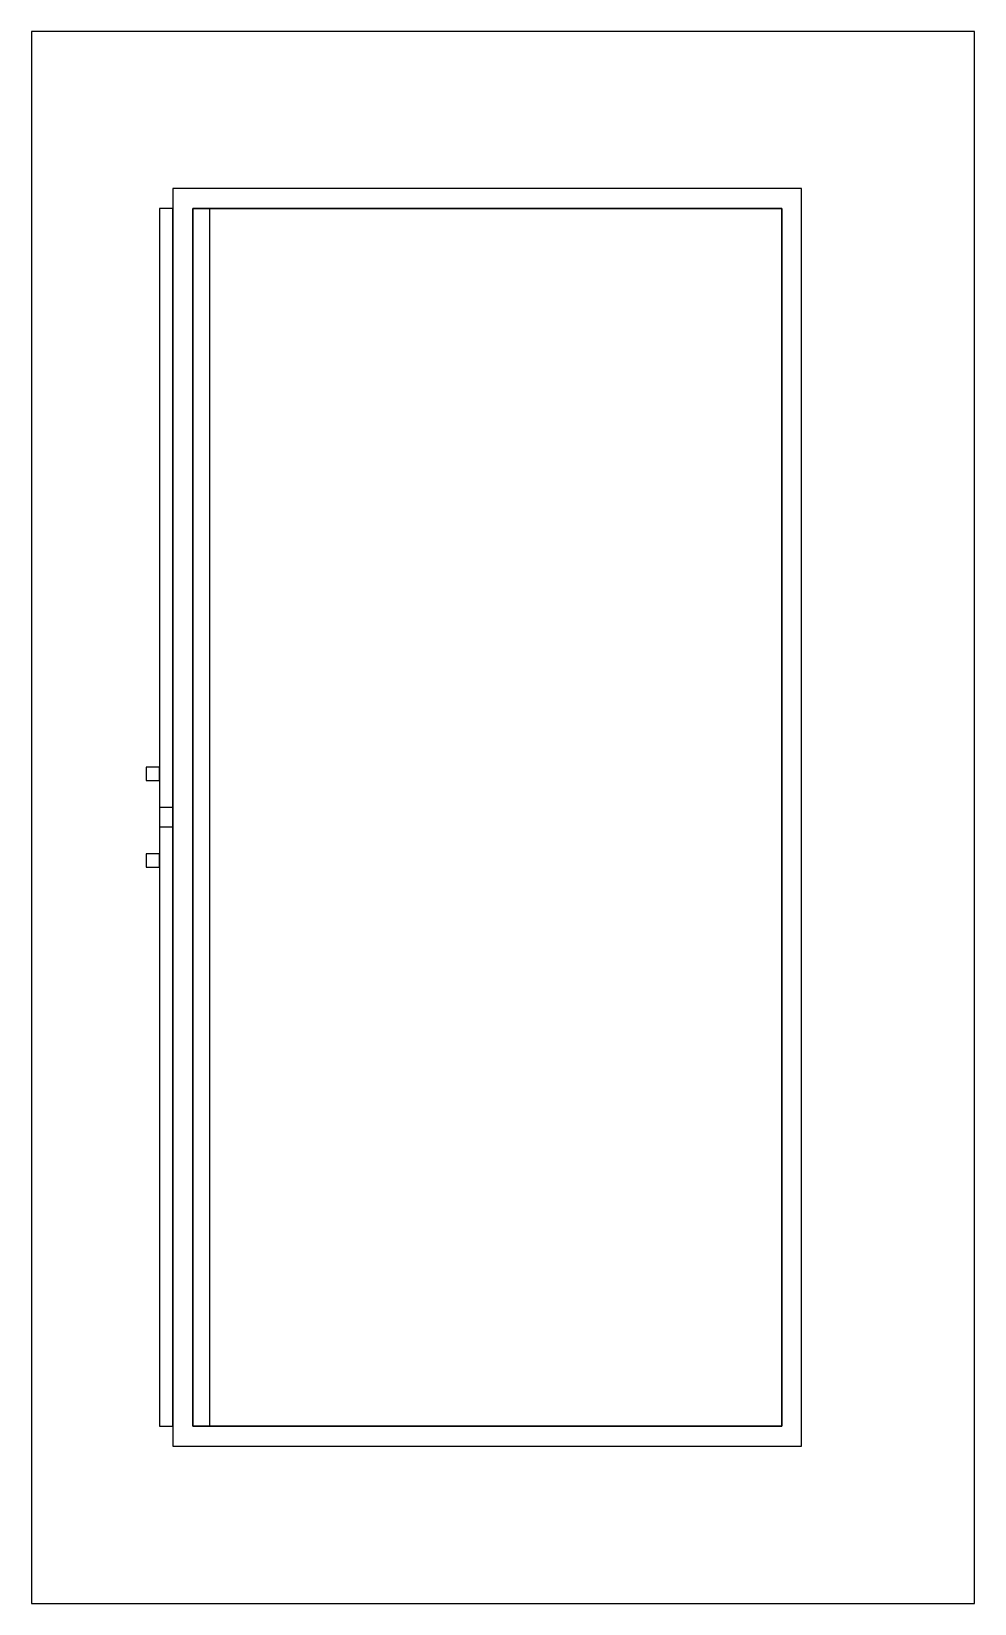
# Model space of a CAD drawing. Header units: millimetres. Extents: x -28.2 to 24.3, y -24.8 to 12.4.
# Drawn here: x -3.198 to -2.298, y 1.39 to 2.89 of the extents above; entities that cross this region are included whole.
import ezdxf

# ---------------------------------------------------------------- set-up
doc = ezdxf.new("R2010")
doc.units = ezdxf.units.MM
doc.layers.add('FURNISHINGELEMENT', color=8, linetype='Continuous')

msp = doc.modelspace()

# ---------------------------------------------------------------- linework, layer by layer
at = {"layer": 'FURNISHINGELEMENT'}
for p, q in [((-2.2985, 2.8899), (-3.1985, 2.8899)), ((-3.1985, 2.8899), (-3.1985, 1.3899)), ((-2.2985, 1.3899), (-2.2985, 2.8899)), ((-3.0635, 2.7402, 1.32), (-3.0635, 1.5402, 1.32)), ((-2.4635, 2.7402, 1.32), (-3.0635, 2.7402, 1.32)), ((-2.4635, 1.5402, 1.32), (-2.4635, 2.7402, 1.32)), ((-3.0762, 2.7211, 1.301), (-3.0762, 1.5592, 1.301)), ((-3.0635, 2.7211, 1.301), (-3.0762, 2.7211, 1.301)), ((-3.0762, 2.7211, 1.1803), (-3.0762, 2.1497, 1.1803)), ((-3.0635, 2.7211, 1.1803), (-3.0762, 2.7211, 1.1803)), ((-3.0635, 1.5592, 1.301), (-3.0635, 2.7211, 1.301)), ((-3.0635, 2.1497, 1.1803), (-3.0635, 2.7211, 1.1803)), ((-3.0444, 1.5592, 1.32), (-3.0444, 2.7211, 1.32)), ((-3.0444, 2.7211, 1.32), (-2.4825, 2.7211, 1.32)), ((-2.4825, 2.7211, 0.579), (-3.0444, 2.7211, 0.579)), ((-3.0444, 2.7211, 0.579), (-3.0444, 1.5592, 0.579)), ((-3.0285, 2.7211, 0.56), (-3.0285, 1.5592, 0.56)), ((-2.4825, 2.7211, 0.56), (-3.0285, 2.7211, 0.56)), ((-2.4825, 2.7211, 1.32), (-2.4825, 1.5592, 1.32)), ((-2.4825, 1.5592, 0.56), (-2.4825, 2.7211, 0.56)), ((-2.4825, 1.5592, 0.579), (-2.4825, 2.7211, 0.579)), ((-3.0889, 2.1878, 1.1422), (-3.0889, 2.1751, 1.1422)), ((-3.0762, 2.1878, 1.1422), (-3.0889, 2.1878, 1.1422)), ((-3.0889, 2.1751, 1.1422), (-3.0762, 2.1751, 1.1422)), ((-3.0762, 2.1751, 1.1422), (-3.0762, 2.1878, 1.1422)), ((-3.0762, 2.1497, 1.1803), (-3.0635, 2.1497, 1.1803)), ((-3.0762, 2.1306, 1.1803), (-3.0762, 1.5592, 1.1803)), ((-3.0635, 2.1306, 1.1803), (-3.0762, 2.1306, 1.1803)), ((-3.0635, 1.5592, 1.1803), (-3.0635, 2.1306, 1.1803)), ((-3.0889, 2.1052, 1.1422), (-3.0889, 2.0925, 1.1422)), ((-3.0762, 2.1052, 1.1422), (-3.0889, 2.1052, 1.1422)), ((-3.0762, 2.0925, 1.1422), (-3.0762, 2.1052, 1.1422)), ((-3.0889, 2.0925, 1.1422), (-3.0762, 2.0925, 1.1422)), ((-3.0762, 1.5592, 1.301), (-3.0635, 1.5592, 1.301)), ((-3.0762, 1.5592, 1.1803), (-3.0635, 1.5592, 1.1803)), ((-2.4825, 1.5592, 1.32), (-3.0444, 1.5592, 1.32)), ((-3.0444, 1.5592, 0.579), (-2.4825, 1.5592, 0.579)), ((-3.0285, 1.5592, 0.56), (-2.4825, 1.5592, 0.56)), ((-3.0635, 1.5402, 1.32), (-2.4635, 1.5402, 1.32)), ((-3.1985, 1.3899), (-2.2985, 1.3899))]:
    msp.add_line(p, q, dxfattribs=at)

doc.saveas('drawing.dxf')
